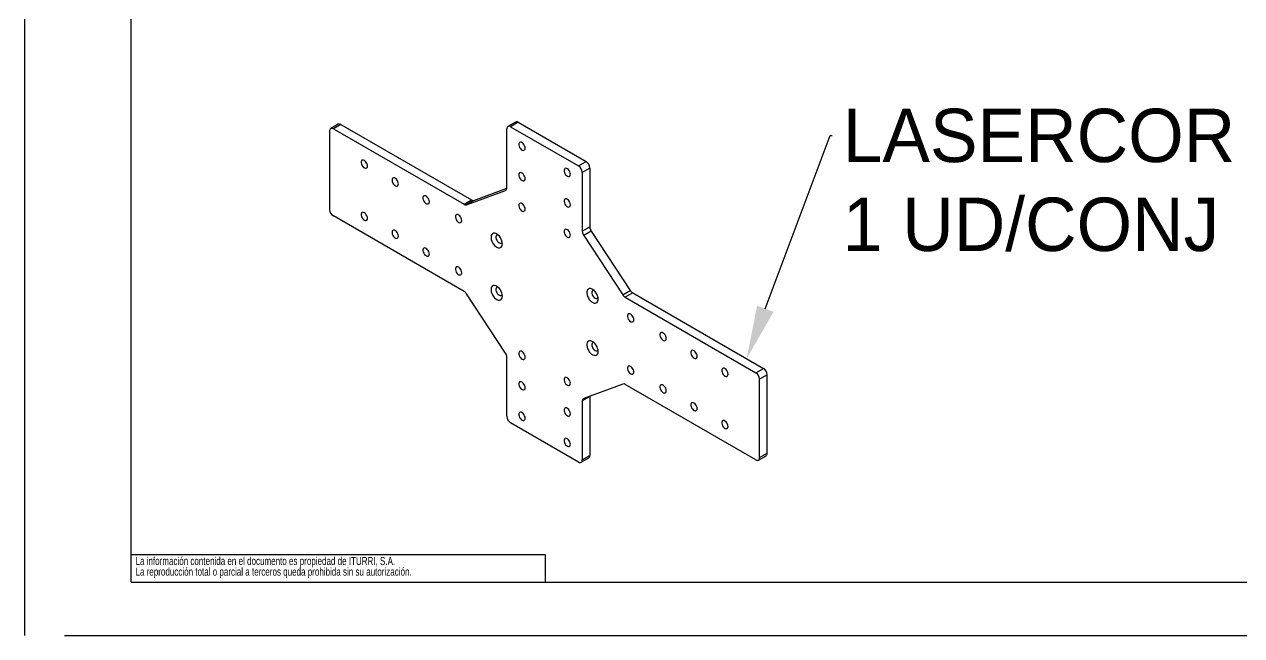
# Model space of a CAD drawing. Extents: x 0 to 2826, y 0 to 813.
# Drawn here: x 0 to 228.2, y 0 to 114.6 of the extents above; entities that cross this region are included whole.
import ezdxf
from ezdxf import colors
from ezdxf.entities.mleader import LeaderData, LeaderLine
from ezdxf.math import Vec2, Vec3

# ---------------------------------------------------------------- set-up
doc = ezdxf.new("R2010")
doc.units = 0
doc.linetypes.add('SLD-CONTINUA', pattern=[0])
doc.layers.get('0').update_dxf_attribs({"linetype": 'CONTINUOUS'})
doc.layers.add('SLD-0', color=179, linetype='SLD-CONTINUA')
doc.styles.add('SLDTEXTSTYLE1', font='TXT', dxfattribs={"width": 0.75})

# ---------------------------------------------------------------- blocks, each defined once
blk = doc.blocks.new('SW_NOTE_4')
at = {"layer": 'SLD-0', "color": 0, "char_height": 1.5, "attachment_point": 1, "style": 'SLDTEXTSTYLE1'}
for s, insert in [('La información contenida en el documento es propiedad de ITURRI, S.A.', (0, 1.93)), ('La reproducción total o parcial a terceros queda prohibida sin su autorización.', (0, -0.07))]:
    blk.add_mtext(s, dxfattribs=dict(at, insert=insert))
blk = doc.blocks.new('SW_NOTE_8')
at = {"layer": 'SLD-0', "color": 0, "char_height": 1.5, "attachment_point": 1, "style": 'SLDTEXTSTYLE1'}
for s, insert in [('La información contenida en el documento es propiedad de ITURRI, S.A.', (0, 1.93)), ('La reproducción total o parcial a terceros queda prohibida sin su autorización.', (0, -0.07))]:
    blk.add_mtext(s, dxfattribs=dict(at, insert=insert))

msp = doc.modelspace()

# ---------------------------------------------------------------- linework, layer by layer
at = {"color": 7, "linetype": 'SLD-CONTINUA'}
for p, q in [((0, 297), (0, -0.001)), ((20, 10), (20, 287)), ((58.832, 95.875), (57.417, 95.059)), ((92.066, 96.287), (90.652, 95.47)), ((92.566, 96.237), (91.151, 95.421)), ((92.566, 96.237), (105.294, 88.889)), ((57.21, 94.601), (57.21, 79.903)), ((59.332, 95.826), (57.917, 95.009)), ((57.917, 95.009), (82.414, 80.868)), ((59.332, 95.826), (83.828, 81.684)), ((90.444, 83.968), (90.444, 95.012)), ((91.151, 95.421), (103.879, 88.073)), ((103.879, 88.073), (105.294, 88.889)), ((106.001, 87.665), (104.586, 86.848)), ((104.586, 86.848), (104.586, 75.804)), ((106.001, 87.665), (106.001, 76.62)), ((82.862, 80.794), (90.185, 83.486)), ((84.276, 81.61), (90.44, 83.876)), ((82.414, 80.868), (83.828, 81.684)), ((84.276, 81.61), (82.862, 80.794)), ((82.414, 64.537), (57.917, 78.679)), ((104.586, 75.804), (106.001, 76.62)), ((106.26, 75.838), (104.846, 75.022)), ((106.26, 75.838), (113.584, 64.691)), ((104.846, 75.022), (112.169, 63.875)), ((90.185, 52.947), (82.862, 64.094)), ((112.169, 63.875), (113.584, 64.691)), ((114.031, 64.248), (112.617, 63.432)), ((114.031, 64.248), (138.528, 50.107)), ((112.617, 63.432), (137.113, 49.29)), ((90.444, 41.121), (90.444, 52.165)), ((137.113, 49.29), (138.528, 50.107)), ((139.235, 48.882), (137.821, 48.066)), ((137.821, 33.368), (137.821, 48.066)), ((139.235, 34.184), (139.235, 48.882)), ((112.169, 47.175), (104.846, 44.484)), ((137.113, 32.96), (112.617, 47.101)), ((106.001, 44.818), (104.586, 44.001)), ((104.586, 44.001), (104.586, 32.957)), ((106.001, 44.818), (106.001, 33.773)), ((103.879, 32.548), (91.151, 39.896)), ((104.379, 32.499), (105.794, 33.315)), ((104.586, 32.957), (106.001, 33.773)), ((137.613, 32.91), (139.028, 33.727)), ((137.821, 33.368), (139.235, 34.184)), ((20, 10), (410, 10)), ((7.531, 0), (420, 0))]:
    msp.add_line(p, q, dxfattribs=at)
at = {"color": 8, "linetype": 'SLD-CONTINUA'}
msp.add_line((90.185, 83.486), (90.284, 83.543), dxfattribs=at)
at = {"color": 7, "linetype": 'SLD-CONTINUA', "flags": 128}
for points in [[(93.874, 91.4), (93.847, 91.62), (93.769, 91.851), (93.648, 92.073), (93.492, 92.266), (93.318, 92.413), (93.139, 92.5), (92.972, 92.521), (92.832, 92.473), (92.731, 92.36), (92.678, 92.193), (92.678, 91.986), (92.731, 91.758), (92.832, 91.529), (92.972, 91.319), (93.139, 91.147), (93.318, 91.028), (93.492, 90.974), (93.648, 90.988), (93.769, 91.069), (93.847, 91.21), (93.874, 91.4)], [(64.317, 88.049), (64.29, 88.269), (64.212, 88.5), (64.09, 88.722), (63.935, 88.915), (63.761, 89.062), (63.582, 89.15), (63.415, 89.17), (63.275, 89.122), (63.174, 89.01), (63.121, 88.842), (63.121, 88.636), (63.174, 88.407), (63.275, 88.178), (63.415, 87.968), (63.582, 87.796), (63.761, 87.678), (63.935, 87.623), (64.09, 87.637), (64.212, 87.718), (64.29, 87.86), (64.317, 88.049)], [(93.874, 85.684), (93.847, 85.904), (93.769, 86.135), (93.648, 86.357), (93.492, 86.55), (93.318, 86.697), (93.139, 86.785), (92.972, 86.805), (92.832, 86.757), (92.731, 86.644), (92.678, 86.477), (92.678, 86.27), (92.731, 86.042), (92.832, 85.813), (92.972, 85.603), (93.139, 85.431), (93.318, 85.313), (93.492, 85.258), (93.648, 85.272), (93.769, 85.353), (93.847, 85.495), (93.874, 85.684)], [(102.359, 86.501), (102.332, 86.721), (102.255, 86.952), (102.133, 87.174), (101.978, 87.367), (101.803, 87.514), (101.624, 87.602), (101.458, 87.623), (101.317, 87.574), (101.217, 87.462), (101.164, 87.295), (101.164, 87.088), (101.217, 86.86), (101.317, 86.63), (101.458, 86.42), (101.624, 86.249), (101.803, 86.13), (101.978, 86.075), (102.133, 86.089), (102.255, 86.17), (102.332, 86.312), (102.359, 86.501)], [(70.115, 84.702), (70.088, 84.922), (70.011, 85.153), (69.889, 85.375), (69.734, 85.568), (69.559, 85.715), (69.38, 85.803), (69.213, 85.823), (69.073, 85.775), (68.972, 85.662), (68.92, 85.495), (68.92, 85.288), (68.972, 85.06), (69.073, 84.831), (69.213, 84.621), (69.38, 84.449), (69.559, 84.331), (69.734, 84.276), (69.889, 84.29), (70.011, 84.371), (70.088, 84.513), (70.115, 84.702)], [(75.913, 81.354), (75.887, 81.574), (75.809, 81.806), (75.687, 82.028), (75.532, 82.221), (75.357, 82.368), (75.179, 82.455), (75.012, 82.476), (74.872, 82.428), (74.771, 82.315), (74.718, 82.148), (74.718, 81.941), (74.771, 81.713), (74.872, 81.484), (75.012, 81.274), (75.179, 81.102), (75.357, 80.983), (75.532, 80.929), (75.687, 80.942), (75.809, 81.024), (75.887, 81.165), (75.913, 81.354)], [(93.874, 79.968), (93.847, 80.188), (93.769, 80.419), (93.648, 80.641), (93.492, 80.834), (93.318, 80.981), (93.139, 81.069), (92.972, 81.089), (92.832, 81.041), (92.731, 80.929), (92.678, 80.761), (92.678, 80.555), (92.731, 80.326), (92.832, 80.097), (92.972, 79.887), (93.139, 79.715), (93.318, 79.597), (93.492, 79.542), (93.648, 79.556), (93.769, 79.637), (93.847, 79.779), (93.874, 79.968)], [(102.359, 80.785), (102.332, 81.005), (102.255, 81.237), (102.133, 81.459), (101.978, 81.652), (101.803, 81.798), (101.624, 81.886), (101.458, 81.907), (101.317, 81.859), (101.217, 81.746), (101.164, 81.579), (101.164, 81.372), (101.217, 81.144), (101.317, 80.915), (101.458, 80.705), (101.624, 80.533), (101.803, 80.414), (101.978, 80.359), (102.133, 80.373), (102.255, 80.455), (102.332, 80.596), (102.359, 80.785)], [(64.317, 78.25), (64.29, 78.47), (64.212, 78.702), (64.09, 78.924), (63.935, 79.117), (63.761, 79.264), (63.582, 79.351), (63.415, 79.372), (63.275, 79.324), (63.174, 79.211), (63.121, 79.044), (63.121, 78.837), (63.174, 78.609), (63.275, 78.38), (63.415, 78.17), (63.582, 77.998), (63.761, 77.879), (63.935, 77.825), (64.09, 77.838), (64.212, 77.92), (64.29, 78.061), (64.317, 78.25)], [(81.994, 77.844), (81.968, 78.064), (81.89, 78.295), (81.768, 78.517), (81.613, 78.71), (81.438, 78.857), (81.26, 78.945), (81.093, 78.965), (80.953, 78.917), (80.852, 78.805), (80.799, 78.637), (80.799, 78.43), (80.852, 78.202), (80.953, 77.973), (81.093, 77.763), (81.26, 77.591), (81.438, 77.473), (81.613, 77.418), (81.768, 77.432), (81.89, 77.513), (81.968, 77.655), (81.994, 77.844)], [(70.115, 74.903), (70.088, 75.123), (70.011, 75.354), (69.889, 75.576), (69.734, 75.769), (69.559, 75.916), (69.38, 76.004), (69.213, 76.025), (69.073, 75.977), (68.972, 75.864), (68.92, 75.697), (68.92, 75.49), (68.972, 75.262), (69.073, 75.032), (69.213, 74.823), (69.38, 74.651), (69.559, 74.532), (69.734, 74.477), (69.889, 74.491), (70.011, 74.572), (70.088, 74.714), (70.115, 74.903)], [(89.596, 73.456), (89.571, 73.733), (89.498, 74.027), (89.38, 74.322), (89.222, 74.605), (89.032, 74.863), (88.819, 75.084), (88.593, 75.258), (88.364, 75.376), (88.143, 75.432), (87.94, 75.425), (87.765, 75.355), (87.626, 75.224), (87.53, 75.039), (87.481, 74.809), (87.481, 74.544), (87.53, 74.257), (87.626, 73.961), (87.765, 73.67), (87.94, 73.398), (88.143, 73.157), (88.364, 72.958), (88.593, 72.812), (88.819, 72.724), (89.032, 72.699), (89.222, 72.738), (89.38, 72.839), (89.498, 72.998), (89.571, 73.207), (89.596, 73.456)], [(102.359, 75.07), (102.332, 75.29), (102.255, 75.521), (102.133, 75.743), (101.978, 75.936), (101.803, 76.083), (101.624, 76.17), (101.458, 76.191), (101.317, 76.143), (101.217, 76.03), (101.164, 75.863), (101.164, 75.656), (101.217, 75.428), (101.317, 75.199), (101.458, 74.989), (101.624, 74.817), (101.803, 74.698), (101.978, 74.644), (102.133, 74.658), (102.255, 74.739), (102.332, 74.88), (102.359, 75.07)], [(88.798, 75.103), (88.694, 75.108), (88.554, 75.06), (88.453, 74.947), (88.4, 74.78), (88.4, 74.573), (88.453, 74.345), (88.554, 74.116), (88.694, 73.906), (88.861, 73.734), (89.04, 73.615), (89.214, 73.56), (89.37, 73.574), (89.491, 73.656), (89.563, 73.778)], [(75.913, 71.556), (75.887, 71.776), (75.809, 72.007), (75.687, 72.229), (75.532, 72.422), (75.357, 72.569), (75.179, 72.657), (75.012, 72.677), (74.872, 72.629), (74.771, 72.517), (74.718, 72.349), (74.718, 72.143), (74.771, 71.914), (74.872, 71.685), (75.012, 71.475), (75.179, 71.303), (75.357, 71.185), (75.532, 71.13), (75.687, 71.144), (75.809, 71.225), (75.887, 71.367), (75.913, 71.556)], [(81.994, 68.045), (81.968, 68.265), (81.89, 68.497), (81.768, 68.719), (81.613, 68.912), (81.438, 69.059), (81.26, 69.146), (81.093, 69.167), (80.953, 69.119), (80.852, 69.006), (80.799, 68.839), (80.799, 68.632), (80.852, 68.404), (80.953, 68.175), (81.093, 67.965), (81.26, 67.793), (81.438, 67.674), (81.613, 67.619), (81.768, 67.633), (81.89, 67.715), (81.968, 67.856), (81.994, 68.045)], [(89.596, 63.657), (89.571, 63.935), (89.498, 64.228), (89.38, 64.523), (89.222, 64.807), (89.032, 65.065), (88.819, 65.286), (88.593, 65.459), (88.364, 65.577), (88.143, 65.634), (87.94, 65.627), (87.765, 65.556), (87.626, 65.426), (87.53, 65.241), (87.481, 65.011), (87.481, 64.746), (87.53, 64.459), (87.626, 64.163), (87.765, 63.872), (87.94, 63.599), (88.143, 63.358), (88.364, 63.16), (88.593, 63.013), (88.819, 62.925), (89.032, 62.901), (89.222, 62.94), (89.38, 63.041), (89.498, 63.199), (89.571, 63.408), (89.596, 63.657)], [(88.798, 65.304), (88.694, 65.309), (88.554, 65.261), (88.453, 65.149), (88.4, 64.981), (88.4, 64.774), (88.453, 64.546), (88.554, 64.317), (88.694, 64.107), (88.861, 63.935), (89.04, 63.817), (89.214, 63.762), (89.37, 63.776), (89.491, 63.857), (89.563, 63.98)], [(107.556, 63.087), (107.532, 63.365), (107.458, 63.658), (107.34, 63.953), (107.182, 64.237), (106.993, 64.495), (106.779, 64.716), (106.553, 64.889), (106.324, 65.007), (106.103, 65.064), (105.9, 65.057), (105.726, 64.986), (105.587, 64.856), (105.491, 64.671), (105.441, 64.441), (105.441, 64.176), (105.491, 63.889), (105.587, 63.593), (105.726, 63.302), (105.9, 63.029), (106.103, 62.788), (106.324, 62.59), (106.553, 62.443), (106.779, 62.356), (106.993, 62.331), (107.182, 62.37), (107.34, 62.471), (107.458, 62.63), (107.532, 62.838), (107.556, 63.087)], [(106.759, 64.734), (106.655, 64.739), (106.515, 64.691), (106.414, 64.579), (106.361, 64.411), (106.361, 64.205), (106.414, 63.976), (106.515, 63.747), (106.655, 63.537), (106.822, 63.365), (107, 63.247), (107.175, 63.192), (107.33, 63.206), (107.452, 63.287), (107.523, 63.41)], [(114.238, 59.23), (114.212, 59.45), (114.134, 59.681), (114.012, 59.903), (113.857, 60.096), (113.682, 60.243), (113.504, 60.331), (113.337, 60.351), (113.197, 60.303), (113.096, 60.19), (113.043, 60.023), (113.043, 59.816), (113.096, 59.588), (113.197, 59.359), (113.337, 59.149), (113.504, 58.977), (113.682, 58.859), (113.857, 58.804), (114.012, 58.818), (114.134, 58.899), (114.212, 59.041), (114.238, 59.23)], [(107.556, 53.289), (107.532, 53.566), (107.458, 53.86), (107.34, 54.155), (107.182, 54.438), (106.993, 54.696), (106.779, 54.917), (106.553, 55.091), (106.324, 55.209), (106.103, 55.266), (105.9, 55.258), (105.726, 55.188), (105.587, 55.057), (105.491, 54.872), (105.441, 54.642), (105.441, 54.377), (105.491, 54.09), (105.587, 53.794), (105.726, 53.503), (105.9, 53.231), (106.103, 52.99), (106.324, 52.791), (106.553, 52.645), (106.779, 52.557), (106.993, 52.532), (107.182, 52.571), (107.34, 52.672), (107.458, 52.831), (107.532, 53.04), (107.556, 53.289)], [(106.759, 54.936), (106.655, 54.941), (106.515, 54.893), (106.414, 54.78), (106.361, 54.613), (106.361, 54.406), (106.414, 54.178), (106.515, 53.949), (106.655, 53.739), (106.822, 53.567), (107, 53.448), (107.175, 53.394), (107.33, 53.407), (107.452, 53.489), (107.523, 53.611)], [(120.32, 55.719), (120.293, 55.939), (120.215, 56.17), (120.093, 56.392), (119.938, 56.585), (119.763, 56.732), (119.585, 56.82), (119.418, 56.841), (119.278, 56.793), (119.177, 56.68), (119.124, 56.513), (119.124, 56.306), (119.177, 56.078), (119.278, 55.848), (119.418, 55.639), (119.585, 55.467), (119.763, 55.348), (119.938, 55.293), (120.093, 55.307), (120.215, 55.388), (120.293, 55.53), (120.32, 55.719)], [(93.874, 52.206), (93.847, 52.426), (93.769, 52.657), (93.648, 52.879), (93.492, 53.072), (93.318, 53.219), (93.139, 53.306), (92.972, 53.327), (92.832, 53.279), (92.731, 53.166), (92.678, 52.999), (92.678, 52.792), (92.731, 52.564), (92.832, 52.335), (92.972, 52.125), (93.139, 51.953), (93.318, 51.834), (93.492, 51.78), (93.648, 51.794), (93.769, 51.875), (93.847, 52.016), (93.874, 52.206)], [(126.118, 52.372), (126.091, 52.592), (126.013, 52.823), (125.892, 53.045), (125.736, 53.238), (125.562, 53.385), (125.383, 53.473), (125.216, 53.493), (125.076, 53.445), (124.975, 53.333), (124.923, 53.165), (124.923, 52.959), (124.975, 52.73), (125.076, 52.501), (125.216, 52.291), (125.383, 52.119), (125.562, 52.001), (125.736, 51.946), (125.892, 51.96), (126.013, 52.041), (126.091, 52.183), (126.118, 52.372)], [(114.238, 49.431), (114.212, 49.651), (114.134, 49.883), (114.012, 50.105), (113.857, 50.298), (113.682, 50.444), (113.504, 50.532), (113.337, 50.553), (113.197, 50.505), (113.096, 50.392), (113.043, 50.225), (113.043, 50.018), (113.096, 49.79), (113.197, 49.56), (113.337, 49.351), (113.504, 49.179), (113.682, 49.06), (113.857, 49.005), (114.012, 49.019), (114.134, 49.101), (114.212, 49.242), (114.238, 49.431)], [(102.359, 47.307), (102.332, 47.527), (102.255, 47.758), (102.133, 47.98), (101.978, 48.173), (101.803, 48.32), (101.624, 48.408), (101.458, 48.429), (101.317, 48.381), (101.217, 48.268), (101.164, 48.101), (101.164, 47.894), (101.217, 47.666), (101.317, 47.436), (101.458, 47.227), (101.624, 47.055), (101.803, 46.936), (101.978, 46.881), (102.133, 46.895), (102.255, 46.976), (102.332, 47.118), (102.359, 47.307)], [(131.916, 49.025), (131.889, 49.245), (131.812, 49.476), (131.69, 49.698), (131.535, 49.891), (131.36, 50.038), (131.181, 50.125), (131.015, 50.146), (130.875, 50.098), (130.774, 49.985), (130.721, 49.818), (130.721, 49.611), (130.774, 49.383), (130.875, 49.154), (131.015, 48.944), (131.181, 48.772), (131.36, 48.654), (131.535, 48.599), (131.69, 48.613), (131.812, 48.694), (131.889, 48.835), (131.916, 49.025)], [(93.874, 46.49), (93.847, 46.71), (93.769, 46.941), (93.648, 47.163), (93.492, 47.356), (93.318, 47.503), (93.139, 47.591), (92.972, 47.611), (92.832, 47.563), (92.731, 47.451), (92.678, 47.283), (92.678, 47.076), (92.731, 46.848), (92.832, 46.619), (92.972, 46.409), (93.139, 46.237), (93.318, 46.119), (93.492, 46.064), (93.648, 46.078), (93.769, 46.159), (93.847, 46.301), (93.874, 46.49)], [(120.32, 45.921), (120.293, 46.141), (120.215, 46.372), (120.093, 46.594), (119.938, 46.787), (119.763, 46.934), (119.585, 47.022), (119.418, 47.042), (119.278, 46.994), (119.177, 46.881), (119.124, 46.714), (119.124, 46.507), (119.177, 46.279), (119.278, 46.05), (119.418, 45.84), (119.585, 45.668), (119.763, 45.55), (119.938, 45.495), (120.093, 45.509), (120.215, 45.59), (120.293, 45.732), (120.32, 45.921)], [(106.005, 44.91), (106.005, 44.905), (106.001, 44.818)], [(126.118, 42.573), (126.091, 42.793), (126.013, 43.025), (125.892, 43.247), (125.736, 43.44), (125.562, 43.587), (125.383, 43.674), (125.216, 43.695), (125.076, 43.647), (124.975, 43.534), (124.923, 43.367), (124.923, 43.16), (124.975, 42.932), (125.076, 42.703), (125.216, 42.493), (125.383, 42.321), (125.562, 42.202), (125.736, 42.148), (125.892, 42.161), (126.013, 42.243), (126.091, 42.384), (126.118, 42.573)], [(93.874, 40.774), (93.847, 40.994), (93.769, 41.225), (93.648, 41.447), (93.492, 41.64), (93.318, 41.787), (93.139, 41.875), (92.972, 41.896), (92.832, 41.847), (92.731, 41.735), (92.678, 41.568), (92.678, 41.361), (92.731, 41.132), (92.832, 40.903), (92.972, 40.693), (93.139, 40.522), (93.318, 40.403), (93.492, 40.348), (93.648, 40.362), (93.769, 40.443), (93.847, 40.585), (93.874, 40.774)], [(102.359, 41.591), (102.332, 41.811), (102.255, 42.043), (102.133, 42.265), (101.978, 42.458), (101.803, 42.604), (101.624, 42.692), (101.458, 42.713), (101.317, 42.665), (101.217, 42.552), (101.164, 42.385), (101.164, 42.178), (101.217, 41.95), (101.317, 41.721), (101.458, 41.511), (101.624, 41.339), (101.803, 41.22), (101.978, 41.165), (102.133, 41.179), (102.255, 41.261), (102.332, 41.402), (102.359, 41.591)], [(131.916, 39.226), (131.889, 39.446), (131.812, 39.677), (131.69, 39.899), (131.535, 40.092), (131.36, 40.239), (131.181, 40.327), (131.015, 40.348), (130.875, 40.3), (130.774, 40.187), (130.721, 40.02), (130.721, 39.813), (130.774, 39.585), (130.875, 39.355), (131.015, 39.146), (131.181, 38.974), (131.36, 38.855), (131.535, 38.8), (131.69, 38.814), (131.812, 38.895), (131.889, 39.037), (131.916, 39.226)], [(102.359, 35.876), (102.332, 36.096), (102.255, 36.327), (102.133, 36.549), (101.978, 36.742), (101.803, 36.889), (101.624, 36.976), (101.458, 36.997), (101.317, 36.949), (101.217, 36.836), (101.164, 36.669), (101.164, 36.462), (101.217, 36.234), (101.317, 36.005), (101.458, 35.795), (101.624, 35.623), (101.803, 35.504), (101.978, 35.45), (102.133, 35.464), (102.255, 35.545), (102.332, 35.686), (102.359, 35.876)]]:
    msp.add_lwpolyline(points, dxfattribs=at)
at = {"color": 7, "linetype": 'SLD-CONTINUA'}
for centre, radius, start, end in [((59.039, 95.417), 0.503, 54.38242, 114.30712), ((92.273, 95.828), 0.503, 54.38242, 114.30712), ((57.641, 94.671), 0.437, 50.79671, 189.21404), ((90.875, 95.082), 0.437, 50.79671, 189.21404), ((103.051, 86.778), 1.537, 2.60548, 57.39452), ((104.465, 87.595), 1.537, 2.60548, 57.39452), ((89.975, 83.91), 0.473, 296.39223, 7.06801), ((58.746, 79.973), 1.537, 182.60548, 237.39452), ((82.717, 81.314), 0.54, 235.76089, 285.49146), ((84.132, 82.13), 0.54, 235.76089, 285.49146), ((106.07, 75.862), 1.484, 182.24816, 214.46064), ((107.484, 76.678), 1.484, 182.24816, 214.46064), ((81.683, 63.35), 1.394, 32.24356, 58.36146), ((114.762, 65.435), 1.394, 212.24356, 238.36146), ((113.348, 64.619), 1.394, 212.24356, 238.36146), ((88.961, 52.107), 1.484, 2.24816, 34.46064), ((136.285, 47.996), 1.537, 2.60548, 57.39452), ((137.7, 48.812), 1.537, 2.60548, 57.39452), ((112.313, 46.655), 0.54, 55.76089, 105.49146), ((105.056, 44.059), 0.473, 116.39223, 187.06801), ((91.98, 41.191), 1.537, 182.60548, 237.39452), ((104.155, 32.887), 0.437, 230.79671, 9.21404), ((105.525, 33.712), 0.48, 304.05635, 7.25583), ((137.389, 33.298), 0.437, 230.79671, 9.21404), ((138.759, 34.124), 0.48, 304.05635, 7.25583)]:
    msp.add_arc(centre, radius, start, end, dxfattribs=at)
at = {"layer": 'SLD-0'}
for p, q in [((20.002, 15.245), (97.629, 15.245)), ((97.629, 15.245), (97.629, 10))]:
    msp.add_line(p, q, dxfattribs=at)

# ---------------------------------------------------------------- block references
for name in ['SW_NOTE_4', 'SW_NOTE_8']:
    msp.add_blockref(name, (20.838, 12.819), dxfattribs=at)

# ---------------------------------------------------------------- leaders
ml = msp.add_multileader_mtext('Standard')
ml.set_content('LASERCOR\\P1 UD/CONJ', color=256)
ml.set_leader_properties()
ml.build(insert=Vec2(0, 0))
ml.multileader.update_dxf_attribs({"text_right_attachment_type": 6, "dogleg_length": 0.36, "arrow_head_size": 10})
ctx = ml.context
ctx.base_point, ctx.char_height, ctx.arrow_head_size, ctx.plane_origin = Vec3(151.395, 93.783), 10, 10, Vec3(292.121, -26.125)
ctx.right_attachment = 6
notes = []
notes.append((ctx, [(1, (1, 1, 0), (151.035, 93.783), (1, 0), 0.36, [(0, [(135.386, 51.92)], 0, [])])]))
ctx.mtext.insert, ctx.mtext.flow_direction = Vec3(153.395, 98.783), 5
for ctx, leaders in notes:
    for number, flags, end, landing, length, lines in leaders:
        leader = LeaderData()
        leader.index, (leader.has_last_leader_line, leader.has_dogleg_vector, leader.attachment_direction) = number, flags
        leader.last_leader_point, leader.dogleg_vector, leader.dogleg_length = Vec3(end), Vec3(landing), length
        for number, points, colour, breaks in lines:
            line = LeaderLine()
            line.index, line.vertices, line.color, line.breaks = number, Vec3.list(points), colors.encode_raw_color(colour), breaks
            leader.lines.append(line)
        ctx.leaders.append(leader)

doc.saveas('drawing.dxf')
